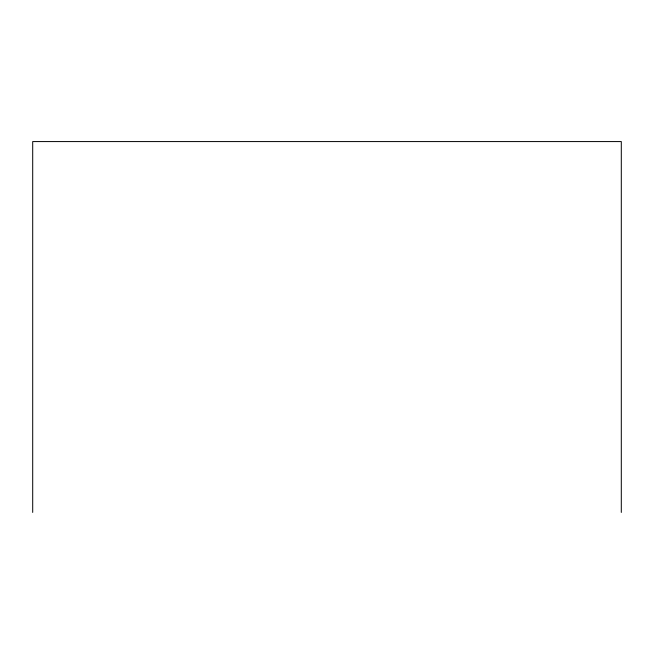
<?xml version="1.0" encoding="UTF-8"?>
<svg xmlns="http://www.w3.org/2000/svg" width="654" height="654" viewBox="0 0 654 654"><rect width="100%" height="100%" fill="white"/><g stroke="black" fill="none" stroke-linecap="round" stroke-linejoin="round"><path stroke-width="0.98" d="M621.3 512.425L621.3 141.575L32.7 141.575L32.7 512.425"/></g></svg>
